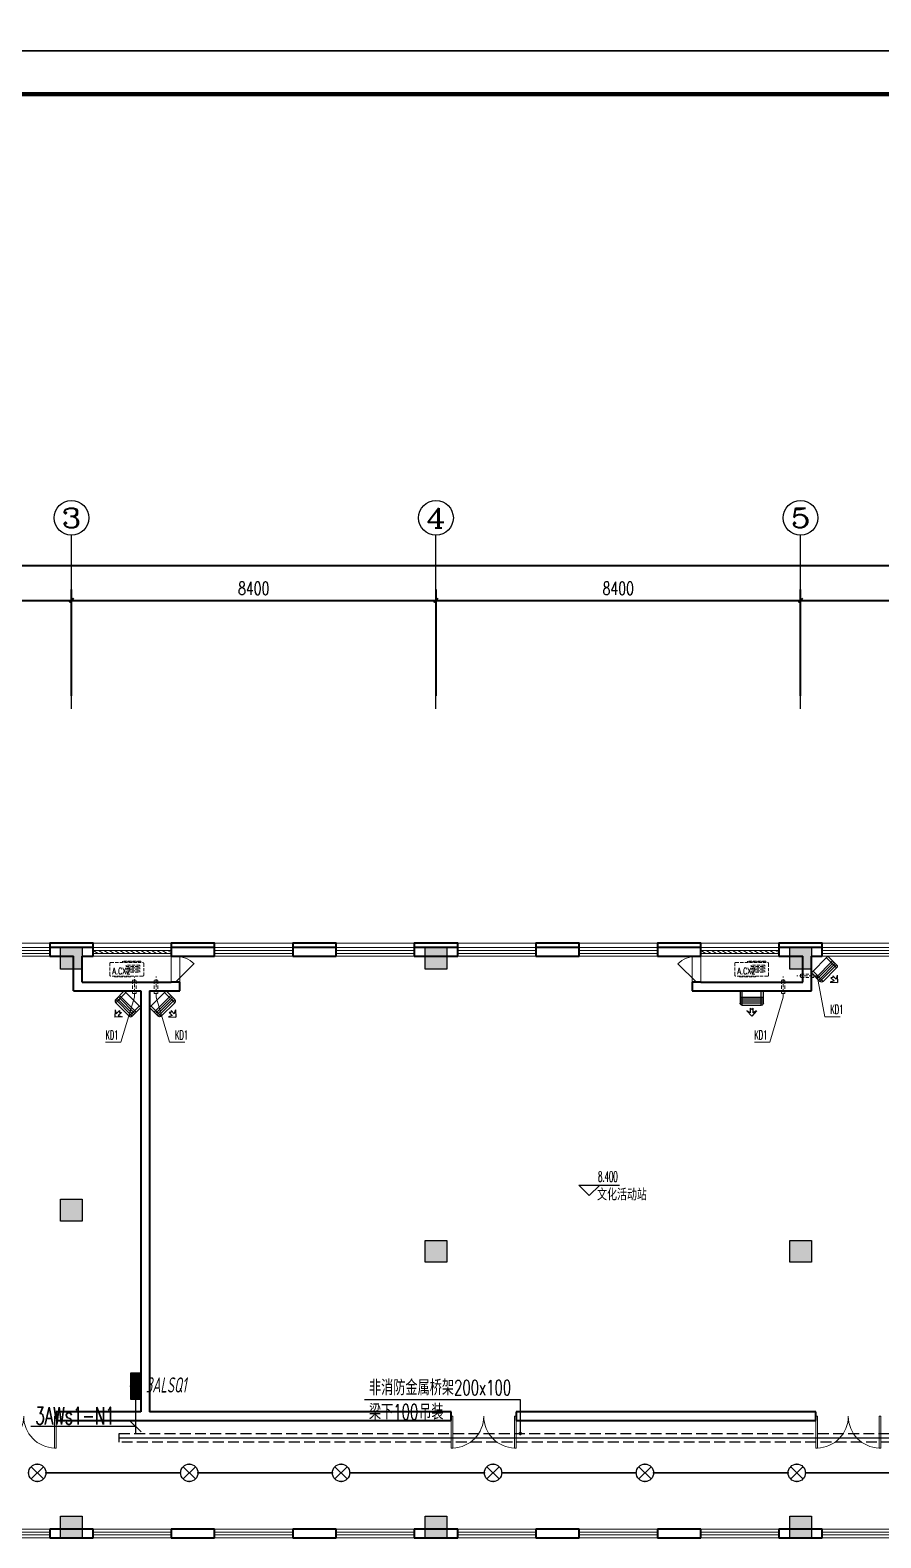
# Model space of a CAD drawing. Extents: x 491024 to 1725648, y 860327 to 1705161.
# Drawn here: x 662080 to 681681, y 1018656 to 1053394 of the extents above; entities that cross this region are included whole.
import ezdxf
from ezdxf.enums import TextEntityAlignment as Align

# ---------------------------------------------------------------- set-up
doc = ezdxf.new("R2010")
doc.units = 0
doc.header["$LTSCALE"] = 1000
doc.header["$MEASUREMENT"] = 0
doc.linetypes.add('DASH', pattern=[0.35, 0.25, -0.1])
doc.linetypes.add('HIDDEN', pattern=[0.375, 0.25, -0.125])
doc.layers.get('Defpoints').update_dxf_attribs({"color": 8})
for name, color, linetype in [('A-AC', 8, 'Continuous'), ('AXIS', 8, 'Continuous'), ('AXIS_TEXT', 8, 'Continuous'), ('C-AXIS(轴号)', 8, 'Continuous'), ('C-AXIS-T(字)', 8, 'Continuous'), ('CABLETRAY_DIM', 3, 'Continuous'), ('CABLETRAY_DOTE', 5, 'Continuous'), ('CABLETRAY_FIRE', 1, 'DASH'), ('DIM-照明', 3, 'Continuous'), ('DIM_ELEV', 8, 'Continuous'), ('EQUIP-照明', 3, 'Continuous'), ('EQUIP-箱柜', 3, 'Continuous'), ('PUB_TEXT', 8, 'Continuous'), ('S-COLU-HATCH', 8, 'Continuous'), ('S-COLU-LINE1', 8, 'Continuous'), ('WIRE-照明', 2, 'Continuous'), ('图框', 140, 'Continuous')]:
    doc.layers.add(name, color=color, linetype=linetype)
for name, color, linetype, lineweight in [('WALL', 8, 'Continuous', 40), ('WINDOW', 8, 'Continuous', 15), ('平面-看线', 8, 'Continuous', 15), ('平面-空调室内机', 8, 'Continuous', 9), ('平面-空调预留孔', 8, 'Continuous', 15)]:
    doc.layers.add(name, color=color, linetype=linetype, lineweight=lineweight)
doc.styles.add('_TCH_AXIS', font='COMPLEX', dxfattribs={"bigfont": 'GBCBIG'})
doc.styles.add('_TCH_DIM', font='SIMPLEX.shx', dxfattribs={"width": 0.7, "bigfont": 'GBCBIG.shx'})
doc.styles.add('_TCH_DIM_T3', font='SIMPLEX', dxfattribs={"width": 0.705882, "bigfont": 'GBCBIG'})
doc.styles.add('_TCH_LABEL', font='simhei.ttf')
doc.styles.add('_TEL_DIM', font='SIMPLEX', dxfattribs={"width": 0.8, "height": 3.5, "bigfont": 'HZTXT'})
doc.styles.add('COMPLEX', font='COMPLEX')
doc.styles.add('HZTXT', font='gbeitc.shx', dxfattribs={"width": 0.8, "height": 400, "bigfont": 'hztxt.shx'})
doc.styles.get("Standard").update_dxf_attribs({"font": 'gbenor.shx', "bigfont": 'gbcbig.shx'})
doc.dimstyles.new('_TCH_ARCH&&100', dxfattribs={"dimtxt": 297.5, "dimasz": 100, "dimexe": 250, "dimexo": 300, "dimgap": 126.25, "dimtad": 1, "dimdec": 0, "dimzin": 0, "dimdsep": 46, "dimtxsty": '_TCH_DIM_T3', "dimblk": 'ARCHTICK', "dimcen": 0.09, "dimclrt": 7, "dimazin": 2, "dimtfac": 1, "dimtdec": 0, "dimtix": 1, "dimtmove": 2, "dimatfit": 3, "dimfxl": 1, "dimtolj": 1, "dimtzin": 0, "dimarcsym": 0})

# ---------------------------------------------------------------- blocks, each defined once
blk = doc.blocks.new('QER5Y5WE3')
for p, q in [((-194, 188), (-1, 388)), ((72, 389), (-156, 153)), ((360, -17), (-29, 359)), ((389, 14), (0, 389)), ((72, 389), (387, 86)), ((236, 408), (404, 419)), ((326, 383), (236, 408)), ((326, 383), (253, 308)), ((399, 251), (404, 419)), ((194, -188), (-194, 188)), ((292, -73), (-90, 296)), ((321, -43), (-61, 326)), ((387, 86), (159, -151)), ((388, 13), (194, -188)), ((297, 307), (253, 308)), ((299, 264), (297, 307)), ((372, 340), (299, 264)), ((399, 251), (372, 340))]:
    blk.add_line(p, q)
for centre, start, end in [((36, 352), 46.0154, 136.0154), ((351, 49), 316.0154, 46.0154)]:
    blk.add_arc(centre, 51.3, start, end)
blk = doc.blocks.new('dongkong')
at = {"layer": '平面-空调预留孔', "linetype": 'HIDDEN', "ltscale": 0.3}
for p, q in [((-603796, 210900), (-603796, 210431)), ((-603836, 210821), (-603836, 210511)), ((-603836, 210821), (-603756, 210821)), ((-603756, 210821), (-603756, 210511))]:
    blk.add_line(p, q, dxfattribs=at)
blk.add_lwpolyline([(-603756, 210511), (-603836, 210511)], dxfattribs=at)
blk = doc.blocks.new('ferre')
at = {"layer": '平面-空调预留孔', "linetype": 'DASH', "ltscale": 0.3}
for p, q in [((93393, 115403), (93393, 115393)), ((93403, 115383), (93756, 115383)), ((93766, 115393), (93766, 115403))]:
    blk.add_line(p, q, dxfattribs=at)
blk.add_lwpolyline([(94046, 115403), (93306, 115403, -0.414214), (93286, 115423), (93286, 115693, -0.414214), (93306, 115713), (94046, 115713, -0.414214), (94066, 115693), (94066, 115423, -0.414214)], format="xyb", close=True, dxfattribs=at)
for points in [[(93997, 115743), (93577, 115743), (93577, 115727), (93997, 115727)], [(93975, 115655), (93660, 115655), (93660, 115626), (93975, 115626)], [(93975, 115589), (93660, 115589), (93660, 115560), (93975, 115560)], [(93975, 115523), (93660, 115523), (93660, 115494), (93975, 115494)]]:
    blk.add_lwpolyline(points, close=True, dxfattribs=at)
for centre, start, end in [((93403, 115393), 180, 270), ((93756, 115393), 270, 0)]:
    blk.add_arc(centre, 10, start, end, dxfattribs=at)
at = {"layer": '平面-空调预留孔', "linetype": 'DASH', "ltscale": 0.3, "style": '_TCH_DIM', "width": 0.705882}
blk.add_text('A.CX2', height=146.9, dxfattribs=at).set_placement((93345, 115443))
blk = doc.blocks.new('fergve')
blk.add_blockref('ferre', (25670, -60416))
blk = doc.blocks.new('rewerwer')
at = {"layer": 'S-COLU-HATCH'}
h = blk.add_hatch(color=256, dxfattribs=at)
h.dxf.hatch_style = 1
h.paths.add_polyline_path([(1301538, 1151056), (1302038, 1151056), (1302038, 1150556), (1301538, 1150556)])
h = blk.add_hatch(color=256, dxfattribs=at)
h.dxf.hatch_style = 1
h.paths.add_polyline_path([(1309938, 1151056), (1310438, 1151056), (1310438, 1150556), (1309938, 1150556)])
h = blk.add_hatch(color=256, dxfattribs=at)
h.dxf.hatch_style = 1
h.paths.add_polyline_path([(1318338, 1151056), (1318838, 1151056), (1318838, 1150556), (1318338, 1150556)])
h = blk.add_hatch(color=256, dxfattribs=at)
h.dxf.hatch_style = 1
h.paths.add_polyline_path([(1301538, 1145256), (1302038, 1145256), (1302038, 1144756), (1301538, 1144756)])
h = blk.add_hatch(color=256, dxfattribs=at)
h.dxf.hatch_style = 1
h.paths.add_polyline_path([(1309938, 1144306), (1310438, 1144306), (1310438, 1143806), (1309938, 1143806)])
h = blk.add_hatch(color=256, dxfattribs=at)
h.dxf.hatch_style = 1
h.paths.add_polyline_path([(1318338, 1144306), (1318838, 1144306), (1318838, 1143806), (1318338, 1143806)])
h = blk.add_hatch(color=256, dxfattribs=at)
h.dxf.hatch_style = 1
h.paths.add_polyline_path([(1301538, 1137956), (1302038, 1137956), (1302038, 1137456), (1301538, 1137456)])
h = blk.add_hatch(color=256, dxfattribs=at)
h.dxf.hatch_style = 1
h.paths.add_polyline_path([(1309938, 1137956), (1310438, 1137956), (1310438, 1137456), (1309938, 1137456)])
h = blk.add_hatch(color=256, dxfattribs=at)
h.dxf.hatch_style = 1
h.paths.add_polyline_path([(1318338, 1137956), (1318838, 1137956), (1318838, 1137456), (1318338, 1137456)])
at = {"layer": 'S-COLU-LINE1'}
for points in [[(1301538, 1151056), (1302038, 1151056), (1302038, 1150556), (1301538, 1150556)], [(1309938, 1151056), (1310438, 1151056), (1310438, 1150556), (1309938, 1150556)], [(1318338, 1151056), (1318838, 1151056), (1318838, 1150556), (1318338, 1150556)], [(1301538, 1145256), (1302038, 1145256), (1302038, 1144756), (1301538, 1144756)], [(1309938, 1144306), (1310438, 1144306), (1310438, 1143806), (1309938, 1143806)], [(1318338, 1144306), (1318838, 1144306), (1318838, 1143806), (1318338, 1143806)], [(1301538, 1137956), (1302038, 1137956), (1302038, 1137456), (1301538, 1137456)], [(1309938, 1137956), (1310438, 1137956), (1310438, 1137456), (1309938, 1137456)], [(1318338, 1137956), (1318838, 1137956), (1318838, 1137456), (1318338, 1137456)]]:
    blk.add_lwpolyline(points, close=True, dxfattribs=at)
blk = doc.blocks.new('_ArchTick')
at = {"color": 0, "linetype": 'ByBlock', "const_width": 0.4}
blk.add_lwpolyline([(-0.5, -0.5), (0.5, 0.5)], dxfattribs=at)
blk = doc.blocks.new('*D102')
at = {"layer": 'AXIS', "color": 0, "lineweight": -2, "transparency": 16777216}
for p, q in [((1293188, 1002439), (1293188, 1005689)), ((1365088, 1002439), (1365088, 1005689)), ((1293188, 1005439), (1365088, 1005439))]:
    blk.add_line(p, q, dxfattribs=at)
at = {"layer": 'Defpoints', "color": 0, "transparency": 16777216}
for p in [(1365088, 1005439), (1293188, 1002139), (1365088, 1002139)]:
    blk.add_point(p, dxfattribs=at)
at = {"layer": 'AXIS', "color": 0, "lineweight": -2, "transparency": 16777216, "xscale": 100, "yscale": 100, "zscale": 100, "rotation": 180}
blk.add_blockref('_ArchTick', (1293188, 1005439), dxfattribs=at)
at = {"layer": 'AXIS', "color": 0, "lineweight": -2, "transparency": 16777216, "xscale": 100, "yscale": 100, "zscale": 100}
blk.add_blockref('_ArchTick', (1365088, 1005439), dxfattribs=at)
at = {"layer": 'AXIS', "color": 7, "transparency": 16777216, "insert": (1329138, 1005714), "char_height": 297.5, "attachment_point": 5, "style": '_TCH_DIM_T3'}
blk.add_mtext('\\A1;71900', dxfattribs=at)
blk = doc.blocks.new('*D100')
at = {"layer": 'AXIS', "color": 0, "lineweight": -2, "transparency": 16777216}
for p, q in [((1296538, 1002439), (1296538, 1004889)), ((1296538, 1004639), (1301788, 1004639)), ((1301788, 1002439), (1301788, 1004889))]:
    blk.add_line(p, q, dxfattribs=at)
at = {"layer": 'Defpoints', "color": 0, "transparency": 16777216}
for p in [(1301788, 1004639), (1296538, 1002139), (1301788, 1002139)]:
    blk.add_point(p, dxfattribs=at)
at = {"layer": 'AXIS', "color": 0, "lineweight": -2, "transparency": 16777216, "xscale": 100, "yscale": 100, "zscale": 100, "rotation": 180}
blk.add_blockref('_ArchTick', (1296538, 1004639), dxfattribs=at)
at = {"layer": 'AXIS', "color": 0, "lineweight": -2, "transparency": 16777216, "xscale": 100, "yscale": 100, "zscale": 100}
blk.add_blockref('_ArchTick', (1301788, 1004639), dxfattribs=at)
at = {"layer": 'AXIS', "color": 7, "transparency": 16777216, "insert": (1299163, 1004914), "char_height": 297.5, "attachment_point": 5, "style": '_TCH_DIM_T3'}
blk.add_mtext('\\A1;5250', dxfattribs=at)
blk = doc.blocks.new('*D99')
at = {"layer": 'AXIS', "color": 0, "lineweight": -2, "transparency": 16777216}
for p, q in [((1301788, 1002439), (1301788, 1004889)), ((1301788, 1004639), (1310188, 1004639)), ((1310188, 1002439), (1310188, 1004889))]:
    blk.add_line(p, q, dxfattribs=at)
at = {"layer": 'Defpoints', "color": 0, "transparency": 16777216}
for p in [(1310188, 1004639), (1301788, 1002139), (1310188, 1002139)]:
    blk.add_point(p, dxfattribs=at)
at = {"layer": 'AXIS', "color": 0, "lineweight": -2, "transparency": 16777216, "xscale": 100, "yscale": 100, "zscale": 100, "rotation": 180}
blk.add_blockref('_ArchTick', (1301788, 1004639), dxfattribs=at)
at = {"layer": 'AXIS', "color": 0, "lineweight": -2, "transparency": 16777216, "xscale": 100, "yscale": 100, "zscale": 100}
blk.add_blockref('_ArchTick', (1310188, 1004639), dxfattribs=at)
at = {"layer": 'AXIS', "color": 7, "transparency": 16777216, "insert": (1305988, 1004914), "char_height": 297.5, "attachment_point": 5, "style": '_TCH_DIM_T3'}
blk.add_mtext('\\A1;8400', dxfattribs=at)
blk = doc.blocks.new('*D98')
at = {"layer": 'AXIS', "color": 0, "lineweight": -2, "transparency": 16777216}
for p, q in [((1310188, 1002439), (1310188, 1004889)), ((1310188, 1004639), (1318588, 1004639)), ((1318588, 1002439), (1318588, 1004889))]:
    blk.add_line(p, q, dxfattribs=at)
at = {"layer": 'Defpoints', "color": 0, "transparency": 16777216}
for p in [(1318588, 1004639), (1310188, 1002139), (1318588, 1002139)]:
    blk.add_point(p, dxfattribs=at)
at = {"layer": 'AXIS', "color": 0, "lineweight": -2, "transparency": 16777216, "xscale": 100, "yscale": 100, "zscale": 100, "rotation": 180}
blk.add_blockref('_ArchTick', (1310188, 1004639), dxfattribs=at)
at = {"layer": 'AXIS', "color": 0, "lineweight": -2, "transparency": 16777216, "xscale": 100, "yscale": 100, "zscale": 100}
blk.add_blockref('_ArchTick', (1318588, 1004639), dxfattribs=at)
at = {"layer": 'AXIS', "color": 7, "transparency": 16777216, "insert": (1314388, 1004914), "char_height": 297.5, "attachment_point": 5, "style": '_TCH_DIM_T3'}
blk.add_mtext('\\A1;8400', dxfattribs=at)
blk = doc.blocks.new('*D97')
at = {"layer": 'AXIS', "color": 0, "lineweight": -2, "transparency": 16777216}
for p, q in [((1318588, 1002439), (1318588, 1004889)), ((1318588, 1004639), (1323838, 1004639)), ((1323838, 1002439), (1323838, 1004889))]:
    blk.add_line(p, q, dxfattribs=at)
at = {"layer": 'Defpoints', "color": 0, "transparency": 16777216}
for p in [(1323838, 1004639), (1318588, 1002139), (1323838, 1002139)]:
    blk.add_point(p, dxfattribs=at)
at = {"layer": 'AXIS', "color": 0, "lineweight": -2, "transparency": 16777216, "xscale": 100, "yscale": 100, "zscale": 100, "rotation": 180}
blk.add_blockref('_ArchTick', (1318588, 1004639), dxfattribs=at)
at = {"layer": 'AXIS', "color": 0, "lineweight": -2, "transparency": 16777216, "xscale": 100, "yscale": 100, "zscale": 100}
blk.add_blockref('_ArchTick', (1323838, 1004639), dxfattribs=at)
at = {"layer": 'AXIS', "color": 7, "transparency": 16777216, "insert": (1321213, 1004914), "char_height": 297.5, "attachment_point": 5, "style": '_TCH_DIM_T3'}
blk.add_mtext('\\A1;5250', dxfattribs=at)
blk = doc.blocks.new('$DorLib2D$00000002')
for p, q in [((-0.5, 0), (-0.5, 0.4875)), ((-0.475, 0.4875), (-0.5, 0.4875)), ((-0.475, 0), (-0.475, 0.4875)), ((0.475, 0), (0.475, 0.4875)), ((0.475, 0.4875), (0.5, 0.4875)), ((0.5, 0), (0.5, 0.4875)), ((-0.5, 0), (-0.475, 0)), ((0.5, 0), (0.475, 0))]:
    blk.add_line(p, q)
at = {"lineweight": 13}
for centre, start, end in [((-0.4875, 0), 0, 88.53072), ((0.4875, 0), 91.46928, 180)]:
    blk.add_arc(centre, 0.4875, start, end, dxfattribs=at)
blk = doc.blocks.new('$WINLIB2D$00000001')
at = {"color": 0}
for points in [[(-0.5, 0.5), (-0.5, -0.5)], [(-0.5, 0.5), (0.5, 0.5)], [(0.5, -0.5), (0.5, 0.5)], [(0.5, 0.167), (-0.5, 0.167)], [(0.5, -0.167), (-0.5, -0.167)], [(-0.5, -0.5), (0.5, -0.5)]]:
    blk.add_lwpolyline(points, dxfattribs=at)
blk = doc.blocks.new('$WINLIB2D$00000039')
at = {"color": 0}
for points in [[(-0.5, 0.5), (-0.5, -0.5)], [(0.5, 0.5), (-0.5, 0.5)], [(0.5, -0.5), (0.5, 0.5)], [(-0.5, 0.167), (0.5, 0.167)], [(-0.452, -0.167), (-0.5, 0.084)], [(-0.384, -0.167), (-0.448, 0.167)], [(-0.316, -0.167), (-0.38, 0.167)], [(-0.248, -0.167), (-0.312, 0.167)], [(-0.18, -0.167), (-0.244, 0.167)], [(-0.112, -0.167), (-0.176, 0.167)], [(-0.044, -0.167), (-0.108, 0.167)], [(0.024, -0.167), (-0.04, 0.167)], [(0.092, -0.167), (0.028, 0.167)], [(0.16, -0.167), (0.096, 0.167)], [(0.228, -0.167), (0.164, 0.167)], [(0.296, -0.167), (0.232, 0.167)], [(0.364, -0.167), (0.3, 0.167)], [(0.432, -0.167), (0.368, 0.167)], [(0.5, -0.167), (0.436, 0.167)], [(-0.5, -0.167), (0.5, -0.167)], [(0.5, -0.5), (-0.5, -0.5)]]:
    blk.add_lwpolyline(points, dxfattribs=at)
blk = doc.blocks.new('$DorLib2D$00000114')
at = {"color": 0}
blk.add_line((0.5, 0), (-0.207, 0.707), dxfattribs=at)
blk.add_arc((0.5, 0), 1, 135, 180, dxfattribs=at)
blk = doc.blocks.new('_AXISO')
blk.add_circle((0, 0), 0.5)
at = {"layer": 'AXIS_TEXT', "style": 'COMPLEX', "width": 1.041667}
blk.add_attdef('A', text='', height=0.56, dxfattribs=at).set_placement((-0.25, -0.28), (0.25, -0.28), align=Align.FIT)
blk = doc.blocks.new('$equip$00002539')
for p, q in [((-0.354, 0.354), (0.354, -0.354)), ((0.354, 0.354), (-0.354, -0.354))]:
    blk.add_line(p, q)
at = {"const_width": 0.04}
blk.add_lwpolyline([(-0.5, 0, 1), (0.5, 0, 1), (-0.5, 0, 0.911406)], format="xyb", dxfattribs=at)
blk.add_circle((0, 0), 0.5)
for p in [(-0.5, 0), (0, 0.5), (0.5, 0), (0, -0.5)]:
    blk.add_point(p)
at = {"color": 7, "style": '_TEL_DIM', "flags": 1}
blk.add_attdef('A', text='', height=0.00002, dxfattribs=at).set_placement((0, 0), align=Align.MIDDLE_CENTER)
blk = doc.blocks.new('*X189')
at = {"color": 0}
for p, q in [((-250, 33), (-83, 200)), ((-250, 68), (-118, 200)), ((-250, 104), (-154, 200)), ((-250, 139), (-189, 200)), ((-250, 174), (-224, 200)), ((-247, 0), (-47, 200)), ((-212, 0), (-12, 200)), ((-177, 0), (23, 200)), ((-141, 0), (59, 200)), ((-106, 0), (94, 200)), ((-71, 0), (129, 200)), ((-35, 0), (165, 200)), ((0, 0), (200, 200)), ((35, 0), (235, 200)), ((71, 0), (250, 179)), ((106, 0), (250, 144)), ((141, 0), (250, 109)), ((177, 0), (250, 73)), ((212, 0), (250, 38)), ((247, 0), (250, 3))]:
    blk.add_line(p, q, dxfattribs=at)
blk = doc.blocks.new('$equip$00001421')
for p, q in [((0.75, 0.6), (-0.75, 0.6)), ((-0.75, 0.6), (-0.75, 0)), ((-0.75, 0), (0.75, 0)), ((0.75, 0), (0.75, 0.6))]:
    blk.add_line(p, q)
at = {"const_width": 0.6}
blk.add_lwpolyline([(-0.75, 0.3), (0.75, 0.3)], dxfattribs=at)
for p in [(-0.75, 0.3), (0, 0.6), (0, 0), (0.75, 0.3)]:
    blk.add_point(p)
at = {"xscale": 0.00300000000061118, "yscale": 0.00300000000061118, "zscale": 0.00300000000061118}
blk.add_blockref('*X189', (0, 0), dxfattribs=at)
at = {"style": '_TCH_LABEL', "flags": 9}
blk.add_attdef('A', (0, 0), '', height=0.00002, dxfattribs=at)
blk = doc.blocks.new('ASDFASDFAHHH')
at = {"layer": 'C-AXIS(轴号)', "color": 8}
for p, q in [((1301787.7, 1002139.4), (1301787.7, 1006139.4)), ((1310187.7, 1002139.4), (1310187.7, 1006139.4)), ((1318587.7, 1002139.4), (1318587.7, 1006139.4))]:
    blk.add_line(p, q, dxfattribs=at)
at = {"layer": 'DIM_ELEV', "color": 8}
for p, q in [((1313720.2, 990925.3), (1313480.2, 991165.3)), ((1313480.2, 991165.3), (1314415.5, 991165.3)), ((1313720.2, 990925.3), (1313960.2, 991165.3))]:
    blk.add_line(p, q, dxfattribs=at)
at = {"layer": 'WALL', "color": 8}
for p, q in [((1301937.7, 996639.4), (1301287.7, 996639.4)), ((1301287.7, 996639.4), (1301287.7, 996439.4)), ((1302287.7, 996639.4), (1301937.7, 996639.4)), ((1302287.7, 996439.4), (1302287.7, 996639.4)), ((1304187.9, 996639.4), (1304087.7, 996639.4)), ((1304087.7, 996639.4), (1304087.7, 996439.4)), ((1305087.7, 996639.4), (1304187.9, 996639.4)), ((1305087.7, 996439.4), (1305087.7, 996639.4)), ((1307887.7, 996639.4), (1306887.7, 996639.4)), ((1306887.7, 996639.4), (1306887.7, 996439.4)), ((1307887.7, 996439.4), (1307887.7, 996639.4)), ((1310687.7, 996639.4), (1309687.7, 996639.4)), ((1309687.7, 996639.4), (1309687.7, 996439.4)), ((1310687.7, 996439.4), (1310687.7, 996639.4)), ((1313487.7, 996639.4), (1312487.7, 996639.4)), ((1312487.7, 996639.4), (1312487.7, 996439.4)), ((1313487.7, 996439.4), (1313487.7, 996639.4)), ((1316187.7, 996639.4), (1315287.7, 996639.4)), ((1315287.7, 996639.4), (1315287.7, 996439.4)), ((1316287.7, 996639.4), (1316187.7, 996639.4)), ((1316287.7, 996439.4), (1316287.7, 996639.4)), ((1318737.7, 996639.4), (1318087.7, 996639.4)), ((1318087.7, 996639.4), (1318087.7, 996439.4)), ((1319087.7, 996639.4), (1318737.7, 996639.4)), ((1319087.7, 996439.4), (1319087.7, 996639.4)), ((1301287.7, 996439.4), (1301837.7, 996439.4)), ((1301837.7, 995639.4), (1301837.7, 996439.4)), ((1302037.7, 995839.4), (1302037.7, 996439.4)), ((1302037.7, 996439.4), (1302287.7, 996439.4)), ((1304087.7, 996439.4), (1304287.7, 996439.4)), ((1304087.7, 996439.4), (1304087.9, 996439.4)), ((1304287.9, 996439.4), (1305087.7, 996439.4)), ((1306887.7, 996439.4), (1307887.7, 996439.4)), ((1309687.7, 996439.4), (1310687.7, 996439.4)), ((1312487.7, 996439.4), (1313487.7, 996439.4)), ((1315287.7, 996439.4), (1316087.7, 996439.4)), ((1316087.7, 996439.4), (1316287.7, 996439.4)), ((1318087.7, 996439.4), (1318637.7, 996439.4)), ((1318637.7, 995839.4), (1318637.7, 996439.4)), ((1318837.7, 995639.4), (1318837.7, 996439.4)), ((1318837.7, 996439.4), (1319087.7, 996439.4)), ((1301837.7, 995639.4), (1303387.7, 995639.4)), ((1302037.7, 995839.4), (1303487.7, 995839.4)), ((1303387.7, 995639.4), (1303387.7, 985939.4)), ((1303487.7, 995839.4), (1304087.7, 995839.4)), ((1303587.7, 995639.4), (1303587.7, 985939.4)), ((1303587.7, 995639.4), (1304287.7, 995639.4)), ((1304287.7, 995839.4), (1304087.7, 995839.4)), ((1304287.7, 995639.4), (1304287.7, 995839.4)), ((1316287.7, 995839.4), (1316087.7, 995839.4)), ((1316087.7, 995839.4), (1316087.7, 995639.4)), ((1316087.7, 995639.4), (1318837.7, 995639.4)), ((1316287.7, 995839.4), (1318637.7, 995839.4)), ((1303387.7, 985939.4), (1301437.7, 985939.4)), ((1301437.7, 985939.4), (1301437.7, 985739.4)), ((1310537.7, 985939.4), (1303587.7, 985939.4)), ((1310537.7, 985739.4), (1310537.7, 985939.4)), ((1318937.7, 985939.4), (1312037.7, 985939.4)), ((1312037.7, 985939.4), (1312037.7, 985739.4)), ((1318937.7, 985739.4), (1318937.7, 985939.4)), ((1301437.7, 985739.4), (1303487.7, 985739.4)), ((1303487.7, 985739.4), (1310537.7, 985739.4)), ((1312037.7, 985739.4), (1318937.7, 985739.4)), ((1302287.7, 983239.4), (1301287.7, 983239.4)), ((1301287.7, 983239.4), (1301287.7, 983039.4)), ((1302287.7, 983039.4), (1302287.7, 983239.4)), ((1305087.7, 983239.4), (1304087.7, 983239.4)), ((1304087.7, 983239.4), (1304087.7, 983039.4)), ((1305087.7, 983039.4), (1305087.7, 983239.4)), ((1307887.7, 983239.4), (1306887.7, 983239.4)), ((1306887.7, 983239.4), (1306887.7, 983039.4)), ((1307887.7, 983039.4), (1307887.7, 983239.4)), ((1310687.7, 983239.4), (1309687.7, 983239.4)), ((1309687.7, 983239.4), (1309687.7, 983039.4)), ((1310687.7, 983039.4), (1310687.7, 983239.4)), ((1313487.9, 983239.4), (1312487.7, 983239.4)), ((1312487.7, 983239.4), (1312487.7, 983039.4)), ((1313487.9, 983039.4), (1313487.9, 983239.4)), ((1316287.9, 983239.4), (1315287.9, 983239.4)), ((1315287.9, 983239.4), (1315287.9, 983039.4)), ((1316287.9, 983039.4), (1316287.9, 983239.4)), ((1319087.7, 983239.4), (1318087.9, 983239.4)), ((1318087.9, 983239.4), (1318087.9, 983039.4)), ((1319087.7, 983039.4), (1319087.7, 983239.4)), ((1301287.7, 983039.4), (1302287.7, 983039.4)), ((1304087.7, 983039.4), (1305087.7, 983039.4)), ((1306887.7, 983039.4), (1307887.7, 983039.4)), ((1309687.7, 983039.4), (1310687.7, 983039.4)), ((1312487.7, 983039.4), (1313487.9, 983039.4)), ((1315287.9, 983039.4), (1316287.9, 983039.4)), ((1318087.9, 983039.4), (1319087.7, 983039.4))]:
    blk.add_line(p, q, dxfattribs=at)
for points in [[(1302287.7, 996639.4), (1302287.7, 996739.4), (1301287.7, 996739.4), (1301287.7, 996639.4)], [(1305087.7, 996639.4), (1305087.7, 996739.4), (1304087.7, 996739.4), (1304087.7, 996639.4)], [(1307887.7, 996639.4), (1307887.7, 996739.4), (1306887.7, 996739.4), (1306887.7, 996639.4)], [(1310687.7, 996639.4), (1310687.7, 996739.4), (1309687.7, 996739.4), (1309687.7, 996639.4)], [(1313487.7, 996639.4), (1313487.7, 996739.4), (1312487.7, 996739.4), (1312487.7, 996639.4)], [(1316287.7, 996639.4), (1316287.7, 996739.4), (1315287.7, 996739.4), (1315287.7, 996639.4)], [(1319087.7, 996639.4), (1319087.7, 996739.4), (1318087.7, 996739.4), (1318087.7, 996639.4)]]:
    blk.add_lwpolyline(points, dxfattribs=at)
at = {"layer": 'WINDOW', "color": 8}
for p, q in [((1304087.7, 996439.4), (1304087.7, 995839.4)), ((1304287.7, 996439.4), (1304287.7, 995839.4)), ((1316087.7, 996439.4), (1316087.7, 995839.4)), ((1316287.7, 996439.4), (1316287.7, 995839.4))]:
    blk.add_line(p, q, dxfattribs=at)
at = {"layer": '平面-看线', "color": 8}
for points in [[(1299487.7, 996739.4), (1301287.7, 996739.4)], [(1302287.7, 996739.4), (1304087.7, 996739.4)], [(1305087.7, 996739.4), (1306887.7, 996739.4)], [(1307887.7, 996739.4), (1309687.7, 996739.4)], [(1310687.7, 996739.4), (1312487.7, 996739.4)], [(1313487.7, 996739.4), (1315287.7, 996739.4)], [(1316287.7, 996739.4), (1318087.7, 996739.4)], [(1319087.7, 996739.4), (1320887.7, 996739.4)]]:
    blk.add_lwpolyline(points, dxfattribs=at)
at = {"layer": '平面-空调预留孔', "color": 8}
for p, q in [((1318971.9, 995989.4), (1319146, 995045.1)), ((1318971.9, 995989.4), (1319146, 995045.1)), ((1318971.9, 995989.4), (1319146, 995045.1)), ((1318971.9, 995989.4), (1319146, 995045.1)), ((1303237.7, 995500.3), (1302928.1, 994456.3)), ((1303237.7, 995500.3), (1302928.1, 994456.3)), ((1303237.7, 995500.3), (1302928.1, 994456.3)), ((1303237.7, 995500.3), (1302928.1, 994456.3)), ((1303737.7, 995500.3), (1304047.3, 994456.3)), ((1303737.7, 995500.3), (1304047.3, 994456.3)), ((1303737.7, 995500.3), (1304047.3, 994456.3)), ((1303737.7, 995500.3), (1304047.3, 994456.3)), ((1318187.7, 995500.3), (1317878.1, 994456.3)), ((1318187.7, 995500.3), (1317878.1, 994456.3)), ((1318187.7, 995500.3), (1317878.1, 994456.3)), ((1318187.7, 995500.3), (1317878.1, 994456.3)), ((1319146, 995045.1), (1319500.6, 995045.1)), ((1302928.1, 994456.3), (1302573.4, 994456.3)), ((1304047.3, 994456.3), (1304402, 994456.3)), ((1317878.1, 994456.3), (1317523.4, 994456.3))]:
    blk.add_line(p, q, dxfattribs=at)
at = {"layer": 'A-AC', "color": 8, "linetype": 'ByBlock', "xscale": -1}
for p, rotation in [((1319028.6, 996248.5), 181.0153936611568), ((1303778.6, 995448.5), 181.0153936611568), ((1317462.7, 995639.4), 136.0153936611567)]:
    blk.add_blockref('QER5Y5WE3', p, dxfattribs=dict(at, rotation=rotation))
at = {"layer": 'A-AC', "color": 8, "linetype": 'ByBlock', "rotation": 178.9846063388432}
blk.add_blockref('QER5Y5WE3', (1303196.8, 995448.5), dxfattribs=at)
at = {"layer": 'C-AXIS(轴号)', "color": 8}
ref = blk.add_blockref('_AXISO', (1301787.7, 1006539.4), dxfattribs=dict(at, xscale=800, yscale=800, zscale=800))
ref.add_attrib('A', '3', dxfattribs={"layer": 'C-AXIS-T(字)', "height": 452.5, "style": '_TCH_AXIS', "width": 1.5}).set_placement((1301561.4, 1006313.1), (1302014, 1006313.1), align=Align.FIT)
ref = blk.add_blockref('_AXISO', (1310187.7, 1006539.4), dxfattribs=dict(at, xscale=800, yscale=800, zscale=800))
ref.add_attrib('A', '4', dxfattribs={"layer": 'C-AXIS-T(字)', "height": 452.5, "style": '_TCH_AXIS', "width": 1.3125}).set_placement((1309961.4, 1006313.1), (1310414, 1006313.1), align=Align.FIT)
ref = blk.add_blockref('_AXISO', (1318587.7, 1006539.4), dxfattribs=dict(at, xscale=800, yscale=800, zscale=800))
ref.add_attrib('A', '5', dxfattribs={"layer": 'C-AXIS-T(字)', "height": 452.5, "style": '_TCH_AXIS', "width": 1.5}).set_placement((1318361.4, 1006313.1), (1318814, 1006313.1), align=Align.FIT)
at = {"layer": 'S-COLU-LINE1', "color": 8}
blk.add_blockref('rewerwer', (0, -154416.7), dxfattribs=at)
at = {"layer": 'WINDOW', "color": 8}
for name, p, xscale, yscale, zscale, rotation in [('$WINLIB2D$00000001', (1300387.7, 996539.4), 1800, 200, 1800, 179.9999999999741), ('$WINLIB2D$00000039', (1303187.7, 996539.4), 1800, 200, 1800, 179.9999999999704), ('$WINLIB2D$00000001', (1305987.7, 996539.4), -1800, -200, -1800, 359.9999999999778), ('$WINLIB2D$00000001', (1308787.7, 996539.4), 1800, -200, 1800, 359.9999999999778), ('$WINLIB2D$00000001', (1311587.7, 996539.4), 1800, -200, 1800, 359.9999999999778), ('$WINLIB2D$00000001', (1314387.7, 996539.4), 1800, -200, 1800, 359.9999999999778), ('$WINLIB2D$00000039', (1317187.7, 996539.4), -1800, -200, -1800, 359.9999999999895), ('$WINLIB2D$00000001', (1319987.7, 996539.4), 1800, -200, 1800, 359.9999999999869), ('$DorLib2D$00000114', (1304187.7, 996139.4), 600, 600, 600, 270), ('$DorLib2D$00000114', (1316187.7, 996139.4), 600, -600, 600, 269.9999999999833), ('$DorLib2D$00000002', (1300687.7, 985839.4), 1500, -1500, 1500, 359.9999999999117), ('$DorLib2D$00000002', (1311287.7, 985839.4), 1500, -1500, 1500, 359.9999999999115), ('$DorLib2D$00000002', (1319687.7, 985839.4), 1500, -1500, 1500, 359.9999999999115), ('$WINLIB2D$00000001', (1300387.7, 983139.4), 1800, -200, 1800, 179.9999999999983), ('$WINLIB2D$00000001', (1303187.7, 983139.4), 1800, -200, 1800, 179.9999999999983), ('$WINLIB2D$00000001', (1305987.7, 983139.4), 1800, -200, 1800, 179.9999999999983), ('$WINLIB2D$00000001', (1308787.7, 983139.4), 1800, -200, 1800, 179.9999999999983), ('$WINLIB2D$00000001', (1311587.7, 983139.4), 1800, -200, 1800, 179.9999999999983), ('$WINLIB2D$00000001', (1314387.9, 983139.4), 1800, -200, 1800, 179.9999999999983), ('$WINLIB2D$00000001', (1317187.9, 983139.4), 1800, -200, 1800, 179.9999999999983), ('$WINLIB2D$00000001', (1319987.7, 983139.4), 1800, -200, 1800, 179.9999999999983)]:
    blk.add_blockref(name, p, dxfattribs=dict(at, xscale=xscale, yscale=yscale, zscale=zscale, rotation=rotation))
at = {"layer": '平面-空调室内机', "color": 8, "ltscale": 0.3, "rotation": 180}
for p in [(699441.7, 1206400.2), (714391.7, 1206400.2)]:
    blk.add_blockref('dongkong', p, dxfattribs=at)
at = {"layer": '平面-空调室内机', "color": 8, "ltscale": 0.3, "xscale": -1}
for p, rotation in [((1907533.7, 1206400.2), 180), ((1108072, 1599785.5), 270)]:
    blk.add_blockref('dongkong', p, dxfattribs=dict(at, rotation=rotation))
at = {"layer": '平面-空调预留孔', "color": 8}
for p in [(1183716.8, 940996.8), (1198116.8, 940996.8)]:
    blk.add_blockref('fergve', p, dxfattribs=at)
at = {"layer": 'PUB_TEXT', "color": 8, "style": '_TCH_DIM', "width": 0.494118}
for s, height, p in [('KD1', 204, (1319275, 995113.7)), ('KD1', 204, (1302573.4, 994524.9)), ('KD1', 204, (1304176.4, 994524.9)), ('KD1', 204, (1317523.4, 994524.9)), ('8.400', 238, (1313921.1, 991245.4))]:
    blk.add_text(s, height=height, dxfattribs=at).set_placement(p)
at = {"layer": 'PUB_TEXT', "color": 8}
blk.add_text('文化活动站', height=270.07, dxfattribs=at).set_placement((1313899.3, 990813.7))
at = {"layer": 'AXIS', "color": 8}
for p1, p2, distance, picture, middle in [((1293187.7, 1002139.4), (1365087.7, 1002139.4), 3300, '*D102', (1329137.7, 1005714.4)), ((1296537.7, 1002139.4), (1301787.7, 1002139.4), 2500, '*D100', (1299162.7, 1004914.4)), ((1301787.7, 1002139.4), (1310187.7, 1002139.4), 2500, '*D99', (1305987.7, 1004914.4)), ((1310187.7, 1002139.4), (1318587.7, 1002139.4), 2500, '*D98', (1314387.7, 1004914.4)), ((1318587.7, 1002139.4), (1323837.7, 1002139.4), 2500, '*D97', (1321212.7, 1004914.4))]:
    dim = blk.add_aligned_dim(p1=p1, p2=p2, distance=distance, dimstyle='_TCH_ARCH&&100', dxfattribs=at)
    dim.commit()
    dim.dimension.update_dxf_attribs({"geometry": picture, "text_midpoint": middle})

msp = doc.modelspace()

# ---------------------------------------------------------------- linework, layer by layer
at = {"layer": 'CABLETRAY_DIM'}
for p, q in [((673374.7, 1021837.6), (669781.7, 1021837.6)), ((673374.7, 1021059.7), (673374.7, 1021837.6))]:
    msp.add_line(p, q, dxfattribs=at)
at = {"layer": 'CABLETRAY_DIM', "const_width": 40}
msp.add_lwpolyline([(673374.7, 1021039.7, 1), (673374.7, 1021079.7, 1)], format="xyb", close=True, dxfattribs=at)
at = {"layer": 'CABLETRAY_DOTE'}
msp.add_line((664129, 1020959.7), (685090.2, 1020959.7), dxfattribs=at)
at = {"layer": 'CABLETRAY_FIRE'}
for p, q in [((664129, 1020859.7), (664129, 1021059.7)), ((664129, 1021059.7), (685090.2, 1021059.7)), ((685090.2, 1020859.7), (664129, 1020859.7))]:
    msp.add_line(p, q, dxfattribs=at)
at = {"layer": 'DIM-照明'}
msp.add_line((664634.7, 1021096.6), (664387.2, 1021344.1), dxfattribs=at)
for points in [[(664150.5, 1021220.4), (662097.5, 1021220.4)], [(664511, 1021220.4), (664150.5, 1021220.4)]]:
    msp.add_lwpolyline(points, dxfattribs=at)
at = {"layer": 'WIRE-照明', "const_width": 35}
for points in [[(664511, 1021850.8), (664511, 1021059.7)], [(662445, 1020154.1), (665545, 1020154.1)], [(665945, 1020154.1), (669045, 1020154.1)], [(669445, 1020154.1), (672545, 1020154.1)], [(672945, 1020154.1), (676045, 1020154.1)], [(676445, 1020154.1), (679545, 1020154.1)], [(679945, 1020154.1), (683045, 1020154.1)]]:
    msp.add_lwpolyline(points, dxfattribs=at)
at = {"layer": '图框'}
for points in [[(640213, 1052918.7), (745313, 1052918.7), (745313, 1112318.7), (640213, 1112318.7)], [(640213, 993518.7), (745313, 993518.7), (745313, 1052918.7), (640213, 1052918.7)]]:
    msp.add_lwpolyline(points, close=True, dxfattribs=at)
at = {"layer": '图框', "const_width": 100}
msp.add_lwpolyline([(642713, 994518.7), (744313, 994518.7), (744313, 1051918.7), (642713, 1051918.7)], close=True, dxfattribs=at)

# ---------------------------------------------------------------- block references
at = {"layer": 'EQUIP-照明', "xscale": 400, "yscale": 400, "zscale": 400}
for p in [(662245, 1020154.1), (665745, 1020154.1), (669245, 1020154.1), (672745, 1020154.1), (676245, 1020154.1), (679745, 1020154.1)]:
    msp.add_blockref('$equip$00002539', p, dxfattribs=at)
at = {"layer": 'EQUIP-箱柜', "xscale": 400, "yscale": 400, "zscale": 400, "rotation": 90}
msp.add_blockref('$equip$00001421', (664631, 1022150.8), dxfattribs=at)
at = {"layer": 'WALL'}
msp.add_blockref('ASDFASDFAHHH', (-638756.7, 35616.7), dxfattribs=at)

# ---------------------------------------------------------------- texts
at = {"layer": 'CABLETRAY_DIM', "color": 7, "style": '_TEL_DIM'}
for s, width, p in [('非消防金属桥架', 0.8, (669886.7, 1021942.6)), ('200x100', 0.64, (671846.7, 1021942.6)), ('梁下', 0.8, (669886.7, 1021382.6)), ('100', 0.64, (670446.7, 1021382.6)), ('吊装', 0.8, (671044, 1021382.6))]:
    msp.add_text(s, height=350, dxfattribs=dict(at, width=width)).set_placement(p)
at = {"layer": 'DIM-照明', "color": 7}
for s, height, style, width, p in [('3ALSQ1', 350, 'HZTXT', 0.7, (664746.2, 1022004.4)), ('3AWs1-N1', 400, '_TEL_DIM', 0.64, (662197.5, 1021270.4))]:
    msp.add_text(s, height=height, dxfattribs=dict(at, style=style, width=width)).set_placement(p)

doc.saveas('drawing.dxf')
